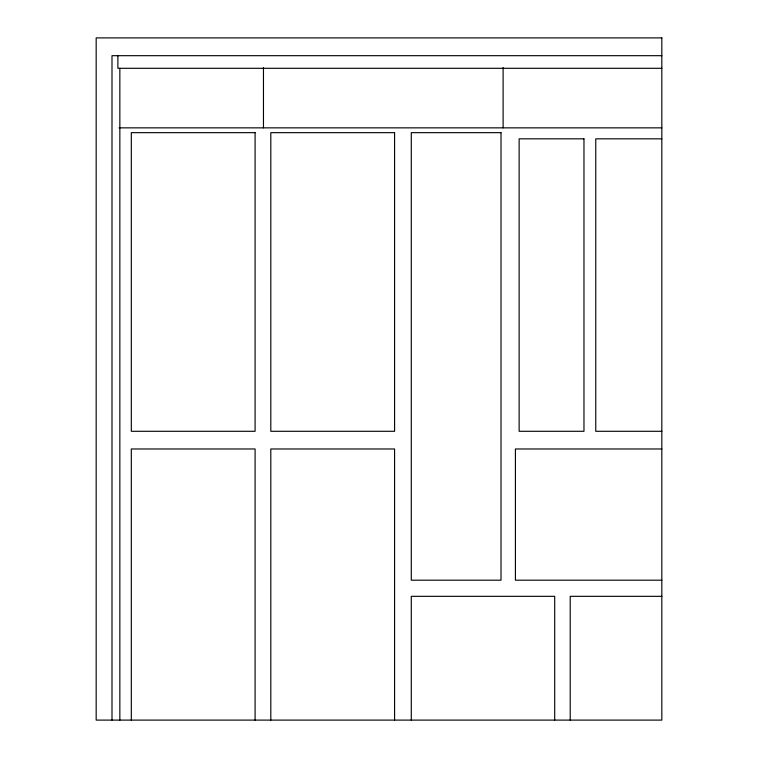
<?xml version="1.0" encoding="UTF-8"?>
<svg xmlns="http://www.w3.org/2000/svg" width="758" height="758" viewBox="0 0 758 758"><rect width="100%" height="100%" fill="white"/><g stroke="black" fill="none" stroke-linecap="round" stroke-linejoin="round"><path stroke-width="1.14" d="M661.829 55.685L111.995 55.685L111.995 720.1M661.829 68.305L117.888 68.305L117.888 55.685M119.063 127.856L661.829 127.856M661.829 138.837L595.76 138.837L595.76 431.293L661.829 431.293M661.829 448.973L515.412 448.973L515.412 580.192L661.829 580.192M661.829 596.328L570.205 596.328L570.205 720.1M554.704 720.1L554.704 596.328L411.281 596.328L411.281 720.1M503.113 67.519L503.113 127.856M394.586 720.1L394.586 448.973L270.805 448.973L270.805 720.1M263.462 67.519L263.462 127.856M255.095 720.1L255.095 448.973L131.314 448.973L131.314 720.1M119.849 68.305L119.849 720.1M661.829 37.9L96.171 37.9L96.171 720.1L661.829 720.1L661.829 37.9M255.095 132.659L131.314 132.659L131.314 431.293L255.095 431.293L255.095 132.659M394.586 132.659L270.805 132.659L270.805 431.293L394.586 431.293L394.586 132.659M501.01 132.659L411.281 132.659L411.281 580.192L501.01 580.192L501.01 132.659M583.973 138.837L519.135 138.837L519.135 431.293L583.973 431.293L583.973 138.837"/></g></svg>
